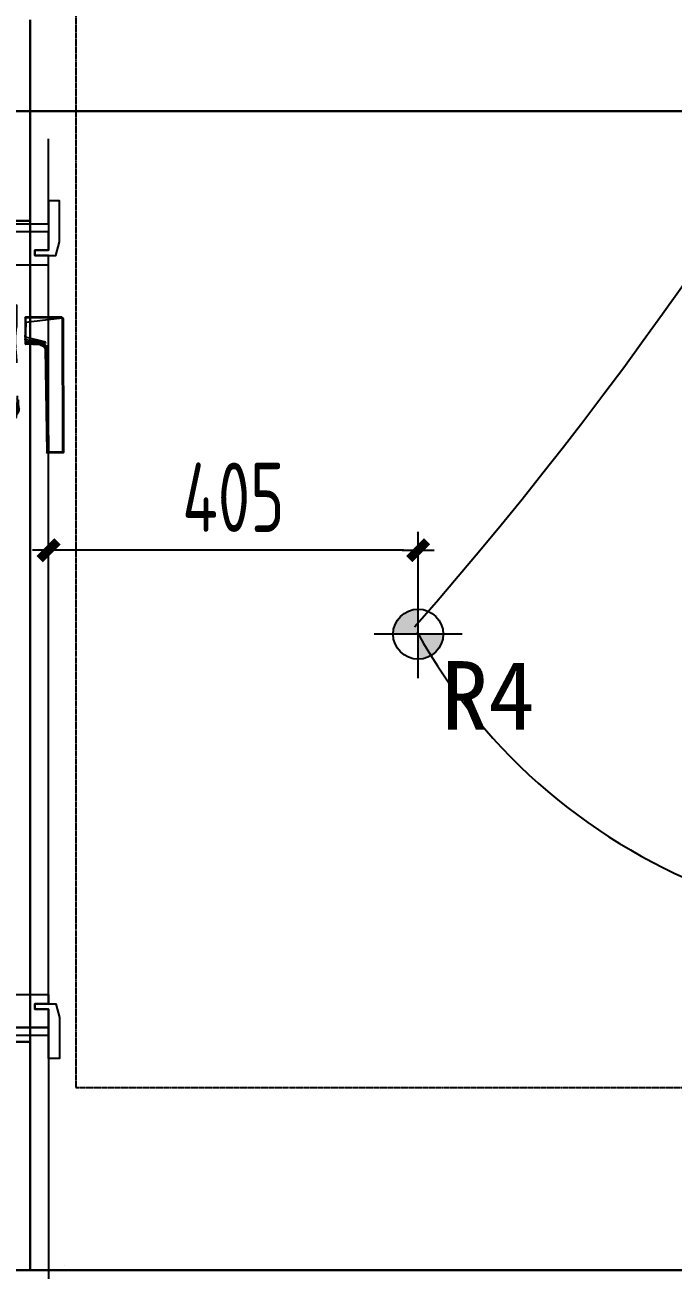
# Model space of a CAD drawing. Extents: x 11992 to 29481, y -6727 to 6811.
# Drawn here: x 17294 to 18004, y 431 to 1795 of the extents above; entities that cross this region are included whole.
import ezdxf

# ---------------------------------------------------------------- set-up
doc = ezdxf.new("R2010")
doc.units = 0
doc.header["$MEASUREMENT"] = 0
for name, pattern in [('ACAD_ISO03W100', [30, 12, -18]), ('DASH', [0.35, 0.25, -0.1]), ('DASHED', [19.05, 12.7, -6.35])]:
    doc.linetypes.add(name, pattern=pattern)
doc.layers.get('0').update_dxf_attribs({"color": 8, "linetype": 'CONTINUOUS'})
doc.layers.get('Defpoints').update_dxf_attribs({"color": 8, "linetype": 'CONTINUOUS'})
for name, color, linetype in [('DQ-BEAM-DASH', 8, 'DASHED'), ('FF-DOOR【门】', 8, 'CONTINUOUS'), ('FF-DOOR【门套】', 8, 'CONTINUOUS'), ('FF-FINISH【完成面】', 8, 'CONTINUOUS'), ('mat', 8, 'CONTINUOUS'), ('RC-FIN', 8, 'CONTINUOUS'), ('WALL', 8, 'CONTINUOUS'), ('zoylight 2射灯', 1, 'CONTINUOUS'), ('zoylight 3编号', 7, 'CONTINUOUS'), ('zoylight 4标注', 9, 'CONTINUOUS'), ('zoylight 5回路', 4, 'CONTINUOUS')]:
    doc.layers.add(name, color=color, linetype=linetype)
doc.styles.add('CCD-DIM', font='archs.shx', dxfattribs={"width": 0.8})
doc.styles.add('TFB MS 3mm at 1 to 25', font='arial.ttf', dxfattribs={"height": 75})
doc.dimstyles.new('zoylight_DIM_40', dxfattribs={"dimscale": 40, "dimtxt": 1.9, "dimasz": 0.4, "dimexe": 0.5, "dimexo": 0.5, "dimgap": 0.5, "dimtad": 1, "dimdec": 0, "dimrnd": 5, "dimzin": 12, "dimdsep": 46, "dimtxsty": 'CCD-DIM', "dimblk": 'CCD_Dimension_Tick', "dimcen": 0.125, "dimclrd": 44, "dimclre": 44, "dimclrt": 50, "dimadec": 0, "dimazin": 0, "dimtfac": 1, "dimtdec": 0, "dimtmove": 2, "dimatfit": 3, "dimldrblk": 'CCD_Leader_Dot', "dimfxl": 0, "dimtvp": 1, "dimtolj": 1, "dimtzin": 0, "dimarcsym": 0})

# ---------------------------------------------------------------- blocks, each defined once
blk = doc.blocks.new('锁具横_现代风格')
at = {"layer": 'mat', "color": 252, "linetype": 'ACAD_ISO03W100', "ltscale": 2}
for p, q in [((-4099.2, 1604.7), (-4099.2, 1614.7)), ((-4045.2, 1614.7), (-4099.2, 1614.7)), ((-4045.2, 1614.7), (-4045.2, 1604.7)), ((-4089.6, 1601.7), (-4096.2, 1601.7)), ((-4054.8, 1601.7), (-4089.6, 1601.7)), ((-4087.2, 1599.3), (-4087.2, 1598.7)), ((-4085.7, 1597.2), (-4058.7, 1597.2)), ((-4084.2, 1597.2), (-4084.2, 1590.1)), ((-4060.2, 1597.2), (-4060.2, 1590.1)), ((-4057.2, 1598.7), (-4057.2, 1599.3)), ((-4048.2, 1601.7), (-4054.8, 1601.7)), ((-4083.9, 1589.8), (-4060.5, 1589.8)), ((-4183.9, 1571.2), (-4183.9, 1555)), ((-4183.9, 1571.2), (-4183.9, 1555)), ((-4060.2, 1571.2), (-4084.2, 1571.2)), ((-4060.2, 1571.2), (-4060.2, 1555)), ((-4060.2, 1555), (-4084.2, 1555))]:
    blk.add_line(p, q, dxfattribs=at)
for points in [[(-4084, 1589.8, -0.34884), (-4080.6, 1587.2), (-4080.6, 1571.2)], [(-4060.9, 1589.8, 0.311671), (-4063.8, 1587.2), (-4063.8, 1571.2)], [(-4180.6, 1571.4, -0.28759), (-4174.6, 1574.1, 0.060586), (-4164.5, 1573, -0.212877), (-4163.5, 1572.1)], [(-4180.6, 1554.8, 0.28759), (-4174.6, 1552.1, -0.060586), (-4164.5, 1553.2, 0.212877), (-4163.5, 1554.1)]]:
    blk.add_lwpolyline(points, format="xyb", dxfattribs=at)
for centre, radius, start, end in [((-4096.2, 1604.7), 3, 180, 270), ((-4089.6, 1599.3), 2.4, 0, 90), ((-4085.7, 1598.7), 1.5, 180, 270), ((-4058.7, 1598.7), 1.5, 270, 0), ((-4054.8, 1599.3), 2.4, 90, 180), ((-4048.2, 1604.7), 3, 270, 0), ((-4083.9, 1590.1), 0.3, 180, 270), ((-4060.5, 1590.1), 0.3, 270, 0), ((-4150.3, 1151.7), 420.9, 84.1517, 94.5775), ((-4096.7, 1594.7), 26.6, 246.1775, 298.0384), ((-4098.6, 1650.8), 80.9, 263.7444, 280.1567), ((-4137.3, 596.4), 976.3, 86.8799, 86.8872), ((-4150.3, 1974.5), 420.9, 265.4225, 275.8483), ((-4096.7, 1531.5), 26.6, 61.9616, 113.8225), ((-4098.6, 1475.4), 80.9, 79.8433, 96.2556)]:
    blk.add_arc(centre, radius, start, end, dxfattribs=at)
blk = doc.blocks.new('*U7')
at = {"layer": 'FF-DOOR【门】', "color": 8, "linetype": 'DASH', "ltscale": 0.5}
for p, q in [((-855.8, 50, 0), (-855.8, 48.6, 0)), ((-855.8, 50, 0), (-845.8, 50, 0)), ((-855.5, 48.3, 0), (-854.6, 48.3, 0)), ((-846.1, 48.3, 0), (-847, 48.3, 0)), ((-845.8, 50, 0), (-845.8, 48.6, 0)), ((-843.8, 45), (-843.8, 0)), ((-48, 45), (-48, 0)), ((-44, 50), (-44, 48.6)), ((-34, 50), (-44, 50)), ((-43.7, 48.3), (-42.8, 48.3)), ((-34.3, 48.3), (-35.2, 48.3)), ((-34, 50), (-34, 48.6)), ((-35.5, 38.9, 0), (-35.5, -0.1, 0)), ((-39.5, -3.1, 0), (-31.5, -3.1, 0)), ((-35.5, -0.1, 0), (-35.5, -7.1, 0))]:
    blk.add_line(p, q, dxfattribs=at)
at = {"layer": 'FF-DOOR【门】', "color": 8, "linetype": 'DASH', "ltscale": 0.5, "elevation": 0}
blk.add_lwpolyline([(-851.8, 50), (-849.9, 50), (-849.9, 55.3), (-851.8, 55.3)], close=True, dxfattribs=at)
at = {"layer": 'FF-DOOR【门】', "color": 8, "linetype": 'DASH', "ltscale": 0.5}
for points in [[(-38.1, 50), (-39.9, 50), (-39.9, 55.3), (-38.1, 55.3)], [(-703.8, 40), (-699.8, 40), (-699.8, 45.5), (-703.8, 45.5)], [(-703.8, 5), (-699.8, 5), (-699.8, -0.5), (-703.8, -0.5)]]:
    blk.add_lwpolyline(points, close=True, dxfattribs=at)
for points in [[(-853.8, 45), (-703.8, 45)], [(-703.8, 0), (-853.8, 0), (-853.8, 45)], [(-703.8, 45), (-703.8, 40), (-699.8, 40), (-699.8, 45)], [(-699.8, 45), (-38, 45), (-38, 0), (-699.8, 0)], [(-48, 33), (-843.8, 33)], [(-843.8, 12), (-48, 12)]]:
    blk.add_lwpolyline(points, dxfattribs=at)
at = {"layer": 'FF-DOOR【门】', "color": 8, "linetype": 'DASH', "ltscale": 0.5, "elevation": 0}
blk.add_lwpolyline([(-37.5, -0.9), (-37.5, 38.9), (-33.5, 38.9), (-33.5, -0.9)], dxfattribs=at)
at = {"layer": 'FF-DOOR【门】', "color": 8, "linetype": 'DASH', "ltscale": 0.5}
for radius in [3, 2.5]:
    blk.add_circle((-35.5, -3.1, 0), radius, dxfattribs=at)
for centre in [(-850.8, 48.8, 0), (-39, 48.8)]:
    blk.add_arc(centre, 3.84, 188.5071, 351.4929, dxfattribs=at)
for centre, major_axis in [((-855.5, 48.6, 0), (0.212, 0.212)), ((-846.1, 48.6, 0), (-0.212, 0.212))]:
    blk.add_ellipse(centre, major_axis=major_axis, ratio=1, start_param=2.356194, end_param=3.926991, dxfattribs=at)
at = {"layer": 'FF-DOOR【门】', "color": 8, "linetype": 'DASH', "ltscale": 0.5, "extrusion": (0, 0, -1)}
for centre, major_axis in [((-43.7, 48.6), (0.212, 0.212)), ((-34.3, 48.6), (-0.212, 0.212))]:
    blk.add_ellipse(centre, major_axis=major_axis, ratio=1, start_param=2.356194, end_param=3.926991, dxfattribs=at)
at = {"layer": 'FF-DOOR【门套】', "elevation": 0}
for points in [[(-914.8, 140), (-860.8, 140), (-860.8, 125), (-854.8, 125), (-854.8, 140), (-854.8, 148), (-869.8, 152), (-869.8, 152), (-914.8, 152), (-914.8, 140)], [(-844.8, 140), (-854.8, 140), (-854.8, 125), (-860.8, 125), (-860.8, 140), (-880.8, 140), (-880.8, 0), (-872.8, 0), (-872.8, 15), (-866.8, 15), (-866.8, 0), (-856.8, 0), (-856.8, 50), (-844.8, 50), (-844.8, 140)], [(-926.8, 0), (-872.8, 0), (-872.8, 15), (-866.8, 15), (-866.8, 0), (-866.8, -8), (-881.8, -12), (-881.8, -12), (-926.8, -12), (-926.8, 0)]]:
    blk.add_lwpolyline(points, dxfattribs=at)
at = {"layer": 'FF-DOOR【门套】'}
for points in [[(25, 140), (-29, 140), (-29, 125), (-35, 125), (-35, 140), (-35, 148), (-20, 152), (-20, 152), (25, 152), (25, 140)], [(-45, 140), (-35, 140), (-35, 125), (-29, 125), (-29, 140), (-9, 140), (-9, 0), (-17, 0), (-17, 15), (-23, 15), (-23, 0), (-33, 0), (-33, 50), (-45, 50), (-45, 140)], [(37, 0), (-17, 0), (-17, 15), (-23, 15), (-23, 0), (-23, -8), (-8, -12), (-8, -12), (37, -12), (37, 0)]]:
    blk.add_lwpolyline(points, dxfattribs=at)
at = {"layer": 'FF-DOOR【门套】', "elevation": 0}
blk.add_lwpolyline([(-880.8, 0), (-889.8, 0), (-889.8, 140), (-880.8, 140)], close=True, dxfattribs=at)
at = {"layer": 'FF-DOOR【门套】'}
blk.add_lwpolyline([(0, 0), (-9, 0), (-9, 140), (0, 140)], close=True, dxfattribs=at)
at = {"layer": 'FF-DOOR【门】', "color": 8, "linetype": 'DASH', "ltscale": 0.5, "rotation": 180}
blk.add_blockref('锁具横_现代风格', (-4861.2, 1659.7), dxfattribs=at)
at = {"layer": 'FF-DOOR【门】', "color": 8, "linetype": 'DASH', "ltscale": 0.5, "xscale": -1}
blk.add_blockref('锁具横_现代风格', (-4861.2, -1614.7), dxfattribs=at)
blk = doc.blocks.new('MB-B')
at = {"layer": 'DQ-BEAM-DASH', "ltscale": 0.01}
for p, q in [((-12750, 8000), (-12750, 5000)), ((-12750, 5000), (-11200, 5000))]:
    blk.add_line(p, q, dxfattribs=at)
blk = doc.blocks.new('嵌入式射灯55')
at = {"layer": 'zoylight 2射灯'}
h = blk.add_hatch(color=256, dxfattribs=at)
h.dxf.hatch_style = 1
h.paths.add_polyline_path([(0, 0), (0, 27.5, 0.41421356), (-27.5, 0)])
h.paths.add_polyline_path([(0, -27.5, 0.41421356), (27.5, 0), (0, 0)])
for p, q in [((0, -48.125), (0, 48.125)), ((48.125, 0), (-48.125, 0))]:
    blk.add_line(p, q, dxfattribs=at)
blk.add_circle((0, 0), 27.5, dxfattribs=at)
blk = doc.blocks.new('CCD_Dimension_Tick')
at = {"color": 0, "linetype": 'ByBlock'}
for p, q in [((-1.091, 0), (0, 0)), ((0, 0), (1.091, 0))]:
    blk.add_line(p, q, dxfattribs=at)
at = {"color": 0, "linetype": 'Continuous', "const_width": 0.608}
blk.add_lwpolyline([(-0.61, -0.61), (0.61, 0.61)], dxfattribs=at)
blk = doc.blocks.new('*D86')
at = {"layer": 'Defpoints', "color": 0, "linetype": 'Continuous'}
for p in [(17319.6, 1219.5), (17319.6, 1127.5, 0), (17724.7, 1127.5, 0)]:
    blk.add_point(p, dxfattribs=at)
at = {"layer": 'zoylight 4标注', "color": 44, "linetype": 'Continuous', "lineweight": -2}
blk.add_line((17319.6, 1147.5), (17319.6, 1239.5), dxfattribs=at)
at = {"layer": 'zoylight 4标注', "color": 44, "lineweight": -2}
for p, q in [((17724.7, 1147.5), (17724.7, 1239.5)), ((17708.7, 1219.5), (17335.6, 1219.5))]:
    blk.add_line(p, q, dxfattribs=at)
at = {"layer": 'zoylight 4标注', "color": 44, "linetype": 'Continuous', "lineweight": -2, "xscale": 16, "yscale": 16, "zscale": 16, "rotation": 180}
blk.add_blockref('CCD_Dimension_Tick', (17319.6, 1219.5), dxfattribs=at)
at = {"layer": 'zoylight 4标注', "color": 44, "linetype": 'Continuous', "lineweight": -2, "xscale": 16, "yscale": 16, "zscale": 16}
blk.add_blockref('CCD_Dimension_Tick', (17724.7, 1219.5), dxfattribs=at)
at = {"layer": 'zoylight 4标注', "color": 50, "linetype": 'Continuous', "insert": (17522.2, 1277.5), "char_height": 76, "attachment_point": 5, "style": 'CCD-DIM'}
blk.add_mtext('\\A1;405', dxfattribs=at)
blk = doc.blocks.new('CCD_Leader_Dot')
at = {"color": 0, "linetype": 'ByBlock'}
blk.add_line((-5, 0), (-10, 0), dxfattribs=at)
at = {"color": 0, "linetype": 'ByBlock', "const_width": 5}
blk.add_lwpolyline([(-2.5, 0, 1), (2.5, 0, 1)], format="xyb", close=True, dxfattribs=at)

msp = doc.modelspace()

# ---------------------------------------------------------------- linework, layer by layer
for p, q in [((17299.6, 1700.6, 559.6), (17299.6, 1800.6, 559.6)), ((17299.6, 1800.6, 559.6), (17299.6, 1700.6, 559.6)), ((17299.6, 1700.6, -2440.4), (17299.6, 1800.6, -2440.4)), ((17299.6, 1700.6, -2440.4), (17299.6, 1800.6, -2440.4)), ((17299.6, 1700.6, -2440.4), (17299.6, 1800.6, -2440.4)), ((17299.6, 1700.6, -2640.4), (17299.6, 1800.6, -2640.4)), ((17199.6, 1700.6, 559.6), (17299.6, 1700.6, 559.6)), ((17299.6, 1700.6, -2440.4), (17199.6, 1700.6, -2440.4)), ((17299.6, 1700.6, -2440.4), (17199.6, 1700.6, -2440.4)), ((17299.6, 1700.6, -2640.4), (17199.6, 1700.6, -2640.4)), ((17399.6, 1700.6, 559.6), (17299.6, 1700.6, 559.6)), ((17299.6, 1700.6, 559.6), (17299.6, 1580.4, 559.6)), ((17399.6, 1700.6, 379.6), (17299.6, 1700.6, 379.6)), ((17299.6, 1700.6, 379.6), (17299.6, 1580.4, 379.6)), ((17299.6, 1700.6, 559.6), (17299.6, 1700.6, 379.6)), ((17299.6, 430.6, -40.4), (17299.6, 1700.6, -40.4)), ((18899.6, 1700.6, -40.4), (17299.6, 1700.6, -40.4)), ((17299.6, 430.6, 379.6), (17299.6, 1700.6, 379.6)), ((18899.6, 1700.6, 379.6), (17299.6, 1700.6, 379.6)), ((17299.6, 1700.6, -40.4), (17299.6, 1700.6, 379.6)), ((17299.6, 1700.6, -2440.4), (17299.6, 430.6, -2440.4)), ((18899.6, 1700.6, -2440.4), (17299.6, 1700.6, -2440.4)), ((17299.6, 1700.6, 559.6), (17299.6, 430.6, 559.6)), ((18899.6, 1700.6, 559.6), (17299.6, 1700.6, 559.6)), ((17299.6, 430.6, -2440.4), (17299.6, 1700.6, -2440.4)), ((18899.6, 1700.6, -2440.4), (17299.6, 1700.6, -2440.4)), ((17299.6, 1700.6, 559.6), (17299.6, 1700.6, -2440.4)), ((17299.6, 1700.6, 559.6), (17299.6, 1700.6, -2440.4)), ((17299.6, 1700.6, -2440.4), (18099.6, 1700.6, -2440.4)), ((17299.6, 1700.6, -2440.4), (17299.6, 1580.4, -2440.4)), ((17299.6, 430.6, -2440.4), (17299.6, 1700.6, -2440.4)), ((18899.6, 1700.6, -2440.4), (17299.6, 1700.6, -2440.4)), ((17299.6, 430.6, -2640.4), (17299.6, 1700.6, -2640.4)), ((18899.6, 1700.6, -2640.4), (17299.6, 1700.6, -2640.4)), ((17299.6, 1700.6, -2440.4), (17299.6, 1700.6, -2640.4)), ((17299.6, 1700.6, -2440.4), (17299.6, 1700.6, -2640.4)), ((17399.6, 1700.6, 559.6), (18899.6, 1700.6, 559.6)), ((17399.6, 1700.6, 379.6), (18899.6, 1700.6, 379.6)), ((17399.6, 1700.6, 559.6), (17399.6, 1700.6, 379.6)), ((17199.6, 1580.4, -2440.4), (17299.6, 1580.4, -2440.4)), ((17299.6, 1580.4, -240.4), (17199.6, 1580.4, -240.4)), ((17299.6, 1580.4, 559.6), (17299.6, 680.6, 559.6)), ((17299.6, 1580.4, 379.6), (17299.6, 680.6, 379.6)), ((17299.6, 1580.4, 559.6), (17299.6, 1580.4, 379.6)), ((17299.6, 680.6, -240.4), (17299.6, 1580.4, -240.4)), ((17299.6, 1580.4, -2440.4), (17299.6, 1580.4, -240.4)), ((17299.6, 1580.4, -2440.4), (17299.6, 680.6, -2440.4)), ((17294, 1474.3, -1527.8), (17293.9, 1453, -1523.6)), ((17294, 1474.3, -1539), (17293.9, 1453, -1543.2)), ((17294.2, 1474.9, -1528.3), (17294, 1474.6, -1528.2)), ((17294.2, 1474.9, -1538.5), (17294, 1474.6, -1538.5)), ((17294, 1474.6, -1528.2), (17294, 1474.3, -1527.8)), ((17294, 1474.3, -1527.8), (17294.2, 1474.6, -1527.9)), ((17294.2, 1474.6, -1538.9), (17294, 1474.3, -1539)), ((17294, 1474.3, -1539), (17294, 1474.6, -1538.5)), ((17294, 1474.6, -1528.2), (17294, 1474.6, -1538.5)), ((17294, 1474.3, -1527.8), (17294, 1473.7, -1527.4)), ((17294, 1474.3, -1539), (17294, 1473.7, -1539.4)), ((17294.2, 1473.9, -1539.3), (17294, 1473.7, -1539.4)), ((17294.2, 1473.9, -1527.4), (17294, 1473.7, -1527.4)), ((17294.2, 1474.9, -1528.3), (17294.2, 1474.6, -1527.9)), ((17334, 1474.8, -1538.4), (17294.2, 1474.9, -1538.5)), ((17294.2, 1474.9, -1538.5), (17294.2, 1474.6, -1538.9)), ((17294.2, 1474.9, -1528.3), (17294.2, 1474.9, -1538.5)), ((17334, 1474.8, -1528.3), (17294.2, 1474.9, -1528.3)), ((17294.2, 1473.9, -1539.3), (17294.2, 1474.6, -1538.9)), ((17294.2, 1474.6, -1527.9), (17294.2, 1473.9, -1527.4)), ((17334, 1474.6, -1528), (17294.2, 1474.6, -1527.9)), ((17334, 1474.6, -1538.8), (17294.2, 1474.6, -1538.9)), ((17334, 1474.3, -1527.8), (17294.2, 1473.9, -1527.4)), ((17334, 1474.3, -1539), (17294.2, 1473.9, -1539.3)), ((17294.2, 1473.9, -1539.3), (17294.2, 1463.8, -1542.2)), ((17294.2, 1473.9, -1527.4), (17294.2, 1453, -1523.4)), ((17334.6, 1473.8, -1539), (17294.7, 1469.2, -1541)), ((17334.6, 1474.5, -1538.4), (17334, 1474.8, -1538.4)), ((17334, 1474.8, -1538.4), (17334, 1474.6, -1538.8)), ((17334, 1474.8, -1528.3), (17334.6, 1474.5, -1528.3)), ((17334, 1474.8, -1528.3), (17334, 1474.6, -1528)), ((17334, 1474.8, -1528.3), (17334, 1474.8, -1538.4)), ((17334, 1474.6, -1528), (17334, 1474.3, -1527.8)), ((17334.5, 1474.4, -1528), (17334, 1474.6, -1528)), ((17334, 1474.3, -1539), (17334, 1474.6, -1538.8)), ((17334.5, 1474.4, -1538.7), (17334, 1474.6, -1538.8)), ((17334, 1474.3, -1527.8), (17334.5, 1474.2, -1527.9)), ((17334.5, 1474.2, -1538.9), (17334, 1474.3, -1539)), ((17334.6, 1474.5, -1528.3), (17334.5, 1474.4, -1528)), ((17334.5, 1474.4, -1538.7), (17334.6, 1474.5, -1538.4)), ((17335, 1473.7, -1538.7), (17334.5, 1474.4, -1538.7)), ((17334.5, 1474.4, -1528), (17335, 1473.7, -1528)), ((17334.5, 1474.4, -1528), (17334.5, 1474.2, -1527.9)), ((17334.5, 1474.4, -1538.7), (17334.5, 1474.2, -1538.9)), ((17334.6, 1473.8, -1539), (17334.5, 1474.2, -1538.9)), ((17334.5, 1474.2, -1527.9), (17334.6, 1473.8, -1527.7)), ((17334.6, 1474.5, -1528.3), (17335.1, 1473.8, -1528.3)), ((17334.9, 1474.2, -1538.4), (17334.6, 1474.5, -1538.4)), ((17334.6, 1474.5, -1528.3), (17334.6, 1474.5, -1538.4)), ((17334.6, 1473.8, -1539), (17335, 1326.8, -1538.8)), ((17334.8, 1473.7, -1538.9), (17334.6, 1473.8, -1539)), ((17334.6, 1473.8, -1527.7), (17335, 1326.8, -1527.9)), ((17334.6, 1473.8, -1527.7), (17334.8, 1473.7, -1527.9)), ((17334.9, 1474.3, -1538), (17334.9, 1474.2, -1538.4)), ((17335.2, 1473.8, -1538), (17334.9, 1474.3, -1538)), ((17335.2, 1473.8, -1538), (17335, 1473.7, -1538.7)), ((17335.2, 1473.8, -1528.8), (17335.1, 1473.8, -1528.3)), ((17335.2, 1473.8, -1528.8), (17335.2, 1473.8, -1538)), ((17335.2, 1473.8, -1528.8), (17335.5, 1472.9, -1528.8)), ((17335.2, 1473.8, -1538), (17335.5, 1472.9, -1538)), ((17294, 1473.7, -1539.4), (17294, 1455.1, -1543.4)), ((17294, 1473.7, -1527.4), (17294, 1472.6, -1527)), ((17294, 1472.6, -1527), (17294, 1455.1, -1523.4)), ((17294.2, 1463.8, -1542.2), (17294, 1455.1, -1543.4)), ((17294.7, 1463.8, -1542.2), (17294.2, 1463.8, -1542.2)), ((17294.7, 1469.2, -1541), (17294.7, 1463.8, -1542.2)), ((17335, 1473.7, -1528), (17334.8, 1473.7, -1527.9)), ((17335, 1473.7, -1538.7), (17334.8, 1473.7, -1538.9)), ((17334.8, 1473.7, -1538.9), (17335.2, 1326.8, -1538.7)), ((17334.8, 1473.7, -1527.9), (17335.2, 1326.8, -1528)), ((17335, 1473.7, -1528), (17335.1, 1473.8, -1528.3)), ((17335, 1473.7, -1528), (17335.2, 1472.9, -1528)), ((17335, 1473.7, -1538.7), (17335.2, 1472.9, -1538.8)), ((17335.3, 1472.9, -1538.4), (17335.2, 1472.9, -1538.8)), ((17335.3, 1472.9, -1528.3), (17335.2, 1472.9, -1528)), ((17335.2, 1472.9, -1528), (17335.4, 1326.7, -1528.2)), ((17335.2, 1472.9, -1538.8), (17335.4, 1326.7, -1538.6)), ((17335.3, 1472.9, -1538.4), (17335.5, 1326.6, -1538.3)), ((17335.3, 1472.9, -1528.3), (17335.5, 1326.6, -1528.5)), ((17335.5, 1473, -1529.4), (17335.5, 1472.9, -1528.8)), ((17335.5, 1473, -1529.4), (17335.8, 1326.4, -1529.5)), ((17335.5, 1473, -1529.4), (17335.5, 1472.9, -1538)), ((17293.9, 1453, -1523.6), (17293.9, 1450, -1524.6)), ((17294, 1453, -1523.5), (17293.9, 1453, -1523.6)), ((17294, 1453, -1543.3), (17293.9, 1453, -1543.2)), ((17293.9, 1453, -1543.2), (17293.9, 1450, -1542.2)), ((17293.9, 1450, -1524.6), (17293.9, 1446.7, -1528.1)), ((17294, 1450, -1524.5), (17293.9, 1450, -1524.6)), ((17294, 1450, -1542.3), (17293.9, 1450, -1542.2)), ((17293.9, 1450, -1542.2), (17293.9, 1446.7, -1538.7)), ((17293.9, 1446.7, -1538.7), (17293.9, 1445.4, -1532.3)), ((17294, 1446.6, -1528), (17293.9, 1446.7, -1528.1)), ((17293.9, 1446.7, -1528.1), (17293.9, 1445.4, -1532.3)), ((17293.9, 1446.7, -1538.7), (17294, 1446.6, -1538.8)), ((17294, 1455.1, -1523.4), (17294, 1453, -1523.5)), ((17294, 1453, -1543.3), (17294, 1455.1, -1543.4)), ((17294, 1453, -1523.5), (17294.2, 1453, -1523.4)), ((17294, 1453, -1523.5), (17294, 1450, -1524.5)), ((17294, 1453, -1543.3), (17294, 1451.3, -1542.9)), ((17294.2, 1451.3, -1542.9), (17294, 1451.3, -1542.9)), ((17294, 1450, -1542.3), (17294, 1451.3, -1542.9)), ((17294, 1450, -1524.5), (17294.2, 1449.9, -1524.5)), ((17294, 1450, -1542.3), (17294, 1448, -1540.7)), ((17294, 1450, -1524.5), (17294, 1448, -1526.1)), ((17294, 1448, -1540.7), (17294.2, 1447.9, -1540.7)), ((17294, 1448, -1540.7), (17294, 1446.6, -1538.8)), ((17294, 1448, -1526.1), (17294.2, 1447.9, -1526.1)), ((17294, 1448, -1526.1), (17294, 1446.6, -1528)), ((17294, 1446.6, -1538.8), (17294.2, 1446.6, -1538.8)), ((17294, 1446.6, -1528), (17294.2, 1446.6, -1528)), ((17294, 1446.6, -1528), (17294, 1445.3, -1532.3)), ((17294, 1446.6, -1538.8), (17294, 1445.3, -1534.5)), ((17294.2, 1451.3, -1542.9), (17294.2, 1453, -1543.3)), ((17294.2, 1453, -1523.4), (17294.2, 1449.9, -1524.5)), ((17316.5, 1447.6, -1539.8), (17294.2, 1453, -1543.3)), ((17294.2, 1451.3, -1542.9), (17294.2, 1449.9, -1542.3)), ((17294.2, 1449.9, -1524.5), (17294.2, 1448.8, -1525.2)), ((17312.5, 1447.5, -1526.9), (17294.2, 1449.9, -1524.5)), ((17312.5, 1447.5, -1539.9), (17294.2, 1449.9, -1542.3)), ((17294.2, 1448.8, -1525.2), (17294.7, 1448.8, -1525.2)), ((17294.2, 1448.8, -1525.2), (17294.2, 1447.9, -1526.1)), ((17294.2, 1447.2, -1539.8), (17294.2, 1447.9, -1540.7)), ((17310.5, 1446.2, -1538.8), (17294.2, 1447.2, -1539.8)), ((17294.2, 1446.1, -1537.7), (17294.2, 1446.6, -1538.8)), ((17294.2, 1446.6, -1528), (17294.2, 1446.1, -1529)), ((17294.7, 1448.8, -1525.2), (17294.7, 1447.9, -1526.1)), ((17310.6, 1446.8, -1527.5), (17294.7, 1447.9, -1526.1)), ((17310.6, 1446.8, -1539.3), (17310.5, 1446.2, -1538.8)), ((17310.7, 1447.4, -1539.8), (17310.6, 1446.8, -1539.3)), ((17310.7, 1447.4, -1527), (17310.6, 1446.8, -1527.5)), ((17310.6, 1446.8, -1527.5), (17312.3, 1446.1, -1527.6)), ((17310.6, 1446.8, -1539.3), (17313.7, 1445.3, -1539)), ((17310.7, 1447.4, -1539.8), (17312.4, 1446.7, -1539.6)), ((17310.7, 1447.4, -1527), (17312.4, 1446.7, -1527.2)), ((17312.5, 1447.5, -1526.9), (17312.4, 1446.7, -1527.2)), ((17312.5, 1447.5, -1539.9), (17312.4, 1446.7, -1539.6)), ((17312.5, 1447.5, -1526.9), (17316.4, 1443.3, -1527.7)), ((17315.2, 1445.6, -1539.5), (17312.5, 1447.5, -1539.9)), ((17315.2, 1445.6, -1539.5), (17315.3, 1446.8, -1539.8)), ((17316.3, 1446, -1539.6), (17315.3, 1446.8, -1539.8)), ((17316.3, 1446, -1539.6), (17316.5, 1447.6, -1539.8)), ((17294, 1445.3, -1532.3), (17293.9, 1445.4, -1532.3)), ((17294, 1445.3, -1534.5), (17294.2, 1445.3, -1534.5)), ((17294, 1445.3, -1534.5), (17294, 1445.3, -1532.3)), ((17294, 1445.3, -1532.3), (17294.2, 1445.3, -1532.3)), ((17310.4, 1445.4, -1537.4), (17294.2, 1446.1, -1537.7)), ((17310.4, 1445.4, -1529.4), (17294.2, 1446.1, -1529)), ((17294.2, 1445.2, -1533.4), (17294.2, 1445.3, -1532.3)), ((17294.2, 1445.2, -1533.4), (17294.2, 1445.3, -1534.5)), ((17310.3, 1444.7, -1533.4), (17294.2, 1445.2, -1533.4)), ((17310.4, 1445.4, -1529.4), (17310.3, 1444.7, -1532.3)), ((17310.4, 1445.4, -1537.4), (17310.3, 1445.1, -1536.5)), ((17310.3, 1444.7, -1533.4), (17310.3, 1445.1, -1536.5)), ((17310.3, 1445.1, -1536.5), (17311.9, 1444.6, -1536.4)), ((17310.3, 1444.7, -1532.3), (17310.3, 1444.7, -1533.4)), ((17310.3, 1444.7, -1532.3), (17313.1, 1443.5, -1532.4)), ((17310.5, 1446.2, -1538.8), (17310.4, 1445.8, -1538.1)), ((17312.1, 1445.2, -1538), (17310.4, 1445.8, -1538.1)), ((17310.4, 1445.4, -1529.4), (17312, 1444.9, -1529.5)), ((17311.8, 1444.2, -1534.5), (17311.9, 1444.6, -1536.4)), ((17311.8, 1444.2, -1534.5), (17313.1, 1443.5, -1534.4)), ((17311.9, 1444.6, -1536.4), (17312, 1444.9, -1537.3)), ((17312.2, 1445.6, -1528.1), (17312, 1444.9, -1529.5)), ((17312.1, 1445.2, -1538), (17312, 1444.9, -1537.3)), ((17312, 1444.9, -1529.5), (17313.3, 1444.1, -1529.6)), ((17313.3, 1444.1, -1537.2), (17312, 1444.9, -1537.3)), ((17312.3, 1446.1, -1527.6), (17312.2, 1445.6, -1528.1)), ((17312.2, 1445.6, -1528.1), (17314.7, 1443.7, -1528.4)), ((17312.3, 1446.1, -1527.6), (17315, 1444.1, -1527.9)), ((17313.2, 1443.8, -1530.4), (17313.1, 1443.5, -1532.4)), ((17313.1, 1443.5, -1532.4), (17313.1, 1443.5, -1534.4)), ((17314.2, 1442.5, -1534.4), (17313.1, 1443.5, -1534.4)), ((17313.3, 1444.1, -1529.6), (17313.2, 1443.8, -1530.4)), ((17314.3, 1442.8, -1530.5), (17313.2, 1443.8, -1530.4)), ((17313.3, 1444.1, -1537.2), (17313.4, 1444.4, -1537.9)), ((17314.6, 1443.3, -1537.8), (17313.4, 1444.4, -1537.9)), ((17313.6, 1444.8, -1538.5), (17313.7, 1445.3, -1539)), ((17314.7, 1443.7, -1538.3), (17313.6, 1444.8, -1538.5)), ((17316, 1442.7, -1538.7), (17313.7, 1445.3, -1539)), ((17314.2, 1442.5, -1534.4), (17314.6, 1443.3, -1537.8)), ((17314.3, 1442.8, -1530.5), (17314.2, 1442.5, -1534.4)), ((17314.2, 1442.5, -1534.4), (17315.1, 1441.3, -1534.4)), ((17314.6, 1443.3, -1529), (17314.3, 1442.8, -1530.5)), ((17314.6, 1443.3, -1537.8), (17314.7, 1443.7, -1538.3)), ((17314.7, 1443.7, -1528.4), (17314.6, 1443.3, -1529)), ((17314.6, 1443.3, -1529), (17316.2, 1440.3, -1529.2)), ((17316.2, 1440.3, -1537.5), (17314.6, 1443.3, -1537.8)), ((17315, 1444.1, -1527.9), (17314.7, 1443.7, -1528.4)), ((17315.7, 1442.3, -1538.2), (17314.7, 1443.7, -1538.3)), ((17315, 1444.1, -1527.9), (17316, 1442.7, -1528.1)), ((17315.1, 1441.3, -1534.4), (17315.1, 1441.4, -1535.3)), ((17315.1, 1441.4, -1535.3), (17315.8, 1439.8, -1535.3)), ((17316.4, 1443.3, -1539.1), (17315.2, 1445.6, -1539.5)), ((17316, 1442.7, -1538.7), (17315.7, 1442.3, -1538.2)), ((17315.9, 1439.9, -1530.7), (17315.8, 1439.8, -1535.3)), ((17315.9, 1439.9, -1536.1), (17315.8, 1439.8, -1535.3)), ((17316.2, 1440.3, -1529.2), (17315.9, 1439.9, -1530.7)), ((17316.2, 1440.3, -1537.5), (17315.9, 1439.9, -1536.1)), ((17315.9, 1439.9, -1536.1), (17317.7, 1326.5, -1536.6)), ((17315.9, 1439.9, -1530.7), (17317.7, 1326.5, -1530.2)), ((17316.4, 1443.3, -1539.1), (17316, 1442.7, -1538.7)), ((17316.4, 1443.3, -1527.7), (17316, 1442.7, -1528.1)), ((17316, 1442.7, -1528.1), (17316.7, 1440.8, -1528.2)), ((17316.7, 1440.8, -1538.5), (17316, 1442.7, -1538.7)), ((17316.4, 1440.5, -1538.1), (17316.2, 1440.3, -1537.5)), ((17316.2, 1440.3, -1529.2), (17316.4, 1440.5, -1528.7)), ((17317, 1444.3, -1527.3), (17316.4, 1443.3, -1527.7)), ((17317, 1444.3, -1539.4), (17316.4, 1443.3, -1539.1)), ((17316.4, 1443.3, -1539.1), (17317.1, 1441.1, -1538.9)), ((17316.7, 1440.8, -1528.2), (17316.4, 1440.5, -1528.7)), ((17316.7, 1440.8, -1538.5), (17316.4, 1440.5, -1538.1)), ((17316.4, 1440.5, -1538.1), (17318.1, 1326.7, -1537.6)), ((17316.4, 1440.5, -1528.7), (17318.1, 1326.7, -1529.1)), ((17316.7, 1440.8, -1528.2), (17317.1, 1441.1, -1527.9)), ((17317.1, 1441.1, -1538.9), (17316.7, 1440.8, -1538.5)), ((17317, 1444.3, -1539.4), (17317.6, 1441.2, -1539.1)), ((17317, 1444.3, -1527.3), (17318, 1438.4, -1527.8)), ((17317.6, 1438.2, -1538.7), (17317.1, 1441.1, -1538.9)), ((17317.1, 1441.1, -1527.9), (17318.6, 1326.8, -1528.5)), ((17318.2, 1441.3, -1539.2), (17317.6, 1441.2, -1539.1)), ((17317.6, 1438.2, -1538.7), (17318, 1438.4, -1539)), ((17317.6, 1438.2, -1538.7), (17318.6, 1326.8, -1538.3)), ((17318.6, 1438.6, -1527.6), (17318, 1438.4, -1527.8)), ((17318, 1438.4, -1527.8), (17318.8, 1326.8, -1528.3)), ((17318, 1438.4, -1539), (17318.8, 1326.8, -1538.5)), ((17318.2, 1441.3, -1539.2), (17319.4, 1326.8, -1538.6)), ((17318.6, 1438.6, -1527.6), (17319.4, 1326.8, -1528.2)), ((17317.5, 1326.4, -1530.9), (17317.7, 1326.5, -1530.2)), ((17317.5, 1326.4, -1535.9), (17317.7, 1326.5, -1536.6)), ((17317.7, 1326.2, -1530.9), (17317.5, 1326.4, -1530.9)), ((17317.5, 1326.4, -1535.9), (17317.7, 1326.2, -1535.9)), ((17317.5, 1326.4, -1530.9), (17317.5, 1326.4, -1535.9)), ((17317.7, 1326.2, -1530.9), (17317.6, 1326.1, -1534.3)), ((17317.6, 1326.1, -1534.3), (17317.7, 1326.2, -1535.9)), ((17317.9, 1325.9, -1534.3), (17317.6, 1326.1, -1534.3)), ((17317.7, 1326.5, -1530.2), (17318.1, 1326.7, -1529.1)), ((17317.7, 1326.5, -1536.6), (17318.1, 1326.7, -1537.6)), ((17317.7, 1326.2, -1530.9), (17318, 1326.4, -1529.6)), ((17317.7, 1326.2, -1535.9), (17318, 1326.4, -1537.2)), ((17318.3, 1326.2, -1529.5), (17317.9, 1325.9, -1534.3)), ((17317.9, 1325.9, -1534.3), (17318.3, 1326.2, -1537.2)), ((17318, 1326.4, -1529.6), (17318.4, 1326.6, -1528.8)), ((17318, 1326.4, -1537.2), (17318.2, 1326.5, -1537.6)), ((17318.3, 1326.2, -1537.2), (17318, 1326.4, -1537.2)), ((17318.3, 1326.2, -1529.5), (17318, 1326.4, -1529.6)), ((17318.1, 1326.7, -1537.6), (17318.6, 1326.8, -1538.3)), ((17318.2, 1326.5, -1537.6), (17318.1, 1326.7, -1537.6)), ((17318.3, 1326.7, -1528.8), (17318.1, 1326.7, -1529.1)), ((17318.2, 1326.5, -1537.6), (17318.7, 1326.4, -1538)), ((17318.3, 1326.7, -1528.8), (17318.6, 1326.8, -1528.5)), ((17318.3, 1326.7, -1528.8), (17318.4, 1326.6, -1528.8)), ((17318.3, 1326.2, -1537.2), (17318.7, 1326.4, -1538)), ((17318.3, 1326.2, -1529.5), (17318.7, 1326.4, -1528.7)), ((17318.3, 1326.2, -1537.2), (17318.8, 1326.1, -1537.3)), ((17318.8, 1326.1, -1529.5), (17318.3, 1326.2, -1529.5)), ((17318.7, 1326.4, -1528.7), (17318.4, 1326.6, -1528.8)), ((17318.8, 1326.8, -1538.5), (17318.6, 1326.8, -1538.3)), ((17318.8, 1326.8, -1528.3), (17318.6, 1326.8, -1528.5)), ((17318.7, 1326.4, -1538), (17318.8, 1326.8, -1538.5)), ((17318.7, 1326.4, -1528.7), (17318.8, 1326.6, -1528.5)), ((17335.1, 1326.4, -1538.5), (17318.7, 1326.4, -1538)), ((17318.7, 1326, -1536.7), (17318.8, 1326.1, -1537.3)), ((17318.7, 1326, -1536.7), (17319.7, 1325.9, -1536.8)), ((17318.8, 1326.8, -1528.3), (17319.4, 1326.8, -1528.2)), ((17318.8, 1326.8, -1528.3), (17318.8, 1326.6, -1528.5)), ((17319.4, 1326.8, -1538.6), (17318.8, 1326.8, -1538.5)), ((17335.1, 1326.4, -1528.2), (17318.8, 1326.6, -1528.5)), ((17319, 1326.2, -1529), (17318.8, 1326.1, -1529.5)), ((17334.9, 1326.2, -1528.5), (17319, 1326.2, -1529)), ((17335, 1326.8, -1527.9), (17319.4, 1326.8, -1528.2)), ((17335, 1326.8, -1538.8), (17319.4, 1326.8, -1538.6)), ((17319.7, 1325.9, -1536.8), (17319.9, 1326.1, -1537.4)), ((17335.5, 1326.2, -1537.9), (17319.9, 1326.1, -1537.4)), ((17335.3, 1326.3, -1528.5), (17334.9, 1326.2, -1528.5)), ((17335.6, 1326.1, -1529.5), (17334.9, 1326.2, -1528.5)), ((17335.2, 1326.8, -1538.7), (17335, 1326.8, -1538.8)), ((17335, 1326.8, -1527.9), (17335.2, 1326.8, -1528)), ((17335, 1326.8, -1527.9), (17335.1, 1326.4, -1528.2)), ((17335.1, 1326.4, -1538.5), (17335, 1326.8, -1538.8)), ((17335.4, 1326.7, -1538.6), (17335.1, 1326.4, -1538.5)), ((17335.1, 1326.4, -1528.2), (17335.3, 1326.3, -1528.5)), ((17335.5, 1326.2, -1537.9), (17335.1, 1326.4, -1538.5)), ((17335.4, 1326.7, -1528.2), (17335.2, 1326.8, -1528)), ((17335.4, 1326.7, -1538.6), (17335.2, 1326.8, -1538.7)), ((17335.4, 1326.7, -1528.2), (17335.3, 1326.5, -1528.2)), ((17335.4, 1326.4, -1528.5), (17335.3, 1326.5, -1528.2)), ((17335.4, 1326.4, -1528.5), (17335.3, 1326.3, -1528.5)), ((17335.6, 1326.1, -1529.5), (17335.3, 1326.3, -1528.5)), ((17335.4, 1326.7, -1528.2), (17335.5, 1326.6, -1528.5)), ((17335.5, 1326.6, -1538.3), (17335.4, 1326.7, -1538.6)), ((17335.4, 1326.4, -1538.3), (17335.5, 1326.6, -1538.3)), ((17335.6, 1326.3, -1537.9), (17335.4, 1326.4, -1538.3)), ((17335.4, 1326.4, -1528.5), (17335.6, 1326.3, -1528.9)), ((17335.7, 1326.5, -1528.9), (17335.5, 1326.6, -1528.5)), ((17335.8, 1326.4, -1537.3), (17335.5, 1326.6, -1538.3)), ((17335.5, 1326.2, -1537.9), (17335.6, 1326.3, -1537.9)), ((17335.6, 1326.1, -1529.5), (17335.5, 1326.2, -1537.9)), ((17335.7, 1326.5, -1528.9), (17335.6, 1326.3, -1528.9)), ((17335.7, 1326.2, -1537.3), (17335.6, 1326.3, -1537.9)), ((17335.7, 1326.2, -1529.5), (17335.6, 1326.3, -1528.9)), ((17335.7, 1326.2, -1529.5), (17335.6, 1326.1, -1529.5)), ((17335.7, 1326.5, -1528.9), (17335.8, 1326.4, -1529.5)), ((17335.7, 1326.2, -1537.3), (17335.8, 1326.4, -1537.3)), ((17335.7, 1326.2, -1529.5), (17335.7, 1326.2, -1537.3)), ((17335.8, 1326.4, -1529.5), (17335.8, 1326.4, -1537.3)), ((17299.6, 680.6, -2440.4), (17199.6, 680.6, -2440.4)), ((17299.6, 680.6, -240.4), (17199.6, 680.6, -240.4)), ((17299.6, 680.6, 559.6), (17299.6, 430.6, 559.6)), ((17299.6, 680.6, 379.6), (17299.6, 430.6, 379.6)), ((17299.6, 680.6, 559.6), (17299.6, 680.6, 379.6)), ((17299.6, 430.6, -2440.4), (17299.6, 680.6, -2440.4)), ((17299.6, 680.6, -2440.4), (17299.6, 680.6, -240.4)), ((12599.6, 430.6, -40.4), (19099.6, 430.6, -40.4)), ((12599.6, 430.6, 379.6), (19099.6, 430.6, 379.6)), ((17299.6, 430.6, 559.6), (14099.6, 430.6, 559.6)), ((17299.6, 430.6, 379.6), (14099.6, 430.6, 379.6)), ((17299.6, 430.6, 559.6), (14099.6, 430.6, 559.6)), ((17299.6, 430.6, -2440.4), (14099.6, 430.6, -2440.4)), ((17299.6, 430.6, -2440.4), (14099.6, 430.6, -2440.4)), ((17299.6, 430.6, -2640.4), (14099.6, 430.6, -2640.4)), ((17299.6, 430.6, -2440.4), (16399.6, 430.6, -2440.4)), ((17299.6, 430.6, 559.6), (17299.6, 430.6, 379.6)), ((18899.6, 430.6, -40.4), (17299.6, 430.6, -40.4)), ((18899.6, 430.6, 379.6), (17299.6, 430.6, 379.6)), ((17299.6, 430.6, -40.4), (17299.6, 430.6, 379.6)), ((17299.6, 430.6, 559.6), (17299.6, 430.6, -2440.4)), ((17299.6, 430.6, -2440.4), (17299.6, 430.6, -2640.4))]:
    msp.add_line(p, q)
at = {"layer": 'FF-FINISH【完成面】'}
msp.add_line((17319.6, 1577.4, 0), (17319.6, 1670.5), dxfattribs=at)
at = {"layer": 'FF-FINISH【完成面】', "linetype": 'ByBlock', "elevation": 0}
msp.add_lwpolyline([(17319.6, 687.5), (17319.6, 560.5), (17319.6, 560.5), (17319.6, 410.5), (17255.6, 410.5)], dxfattribs=at)
at = {"layer": 'RC-FIN', "linetype": 'ByBlock'}
msp.add_line((17319.6, 722.5), (17319.6, 1532.4, 0), dxfattribs=at)
at = {"layer": 'WALL'}
for p, q in [((17299.6, 1580.4), (17299.6, 1700.5)), ((17199.6, 1580.4), (17299.6, 1580.4)), ((17199.6, 1580.4), (17299.6, 1580.4)), ((17299.6, 680.5), (17199.6, 680.5)), ((17299.6, 430.5), (17299.6, 680.5)), ((14899.6, 430.5), (17299.6, 430.5)), ((17337.6, 435.5), (17337.6, 435.5))]:
    msp.add_line(p, q, dxfattribs=at)
at = {"layer": 'zoylight 5回路', "linetype": 'Continuous'}
for centre, radius, start, end in [((14474.6, 3986.7), 4320.5, 318.7037, 19.633), ((18276.6, 1437.5), 632.9, 209.0721, 290.271)]:
    msp.add_arc(centre, radius, start, end, dxfattribs=at)

# ---------------------------------------------------------------- block references
msp.add_blockref('MB-B', (30099.6, -4369.5))
at = {"rotation": 270}
msp.add_blockref('*U7', (17179.6, 687.5), dxfattribs=at)
at = {"layer": 'zoylight 2射灯'}
msp.add_blockref('嵌入式射灯55', (17724.7, 1127.5, 0), dxfattribs=at)

# ---------------------------------------------------------------- texts
at = {"layer": 'zoylight 3编号', "insert": (17750.4, 1097.9, 0), "char_height": 75, "width": 104.77, "attachment_point": 1, "style": 'TFB MS 3mm at 1 to 25'}
msp.add_mtext('{\\fSimHei|b0|i0|c134|p49;R4}', dxfattribs=at)

# ---------------------------------------------------------------- dimensions: what is measured, and where the dimension line sits
at = {"layer": 'zoylight 4标注', "linetype": 'Continuous'}
dim = msp.add_aligned_dim(p1=(17724.7, 1127.5, 0), p2=(17319.6, 1127.5, 0), distance=-92.1, dimstyle='zoylight_DIM_40', dxfattribs=at)
dim.commit()
dim.dimension.update_dxf_attribs({"geometry": '*D86', "text_midpoint": (17522.2, 1277.5)})

doc.saveas('drawing.dxf')
